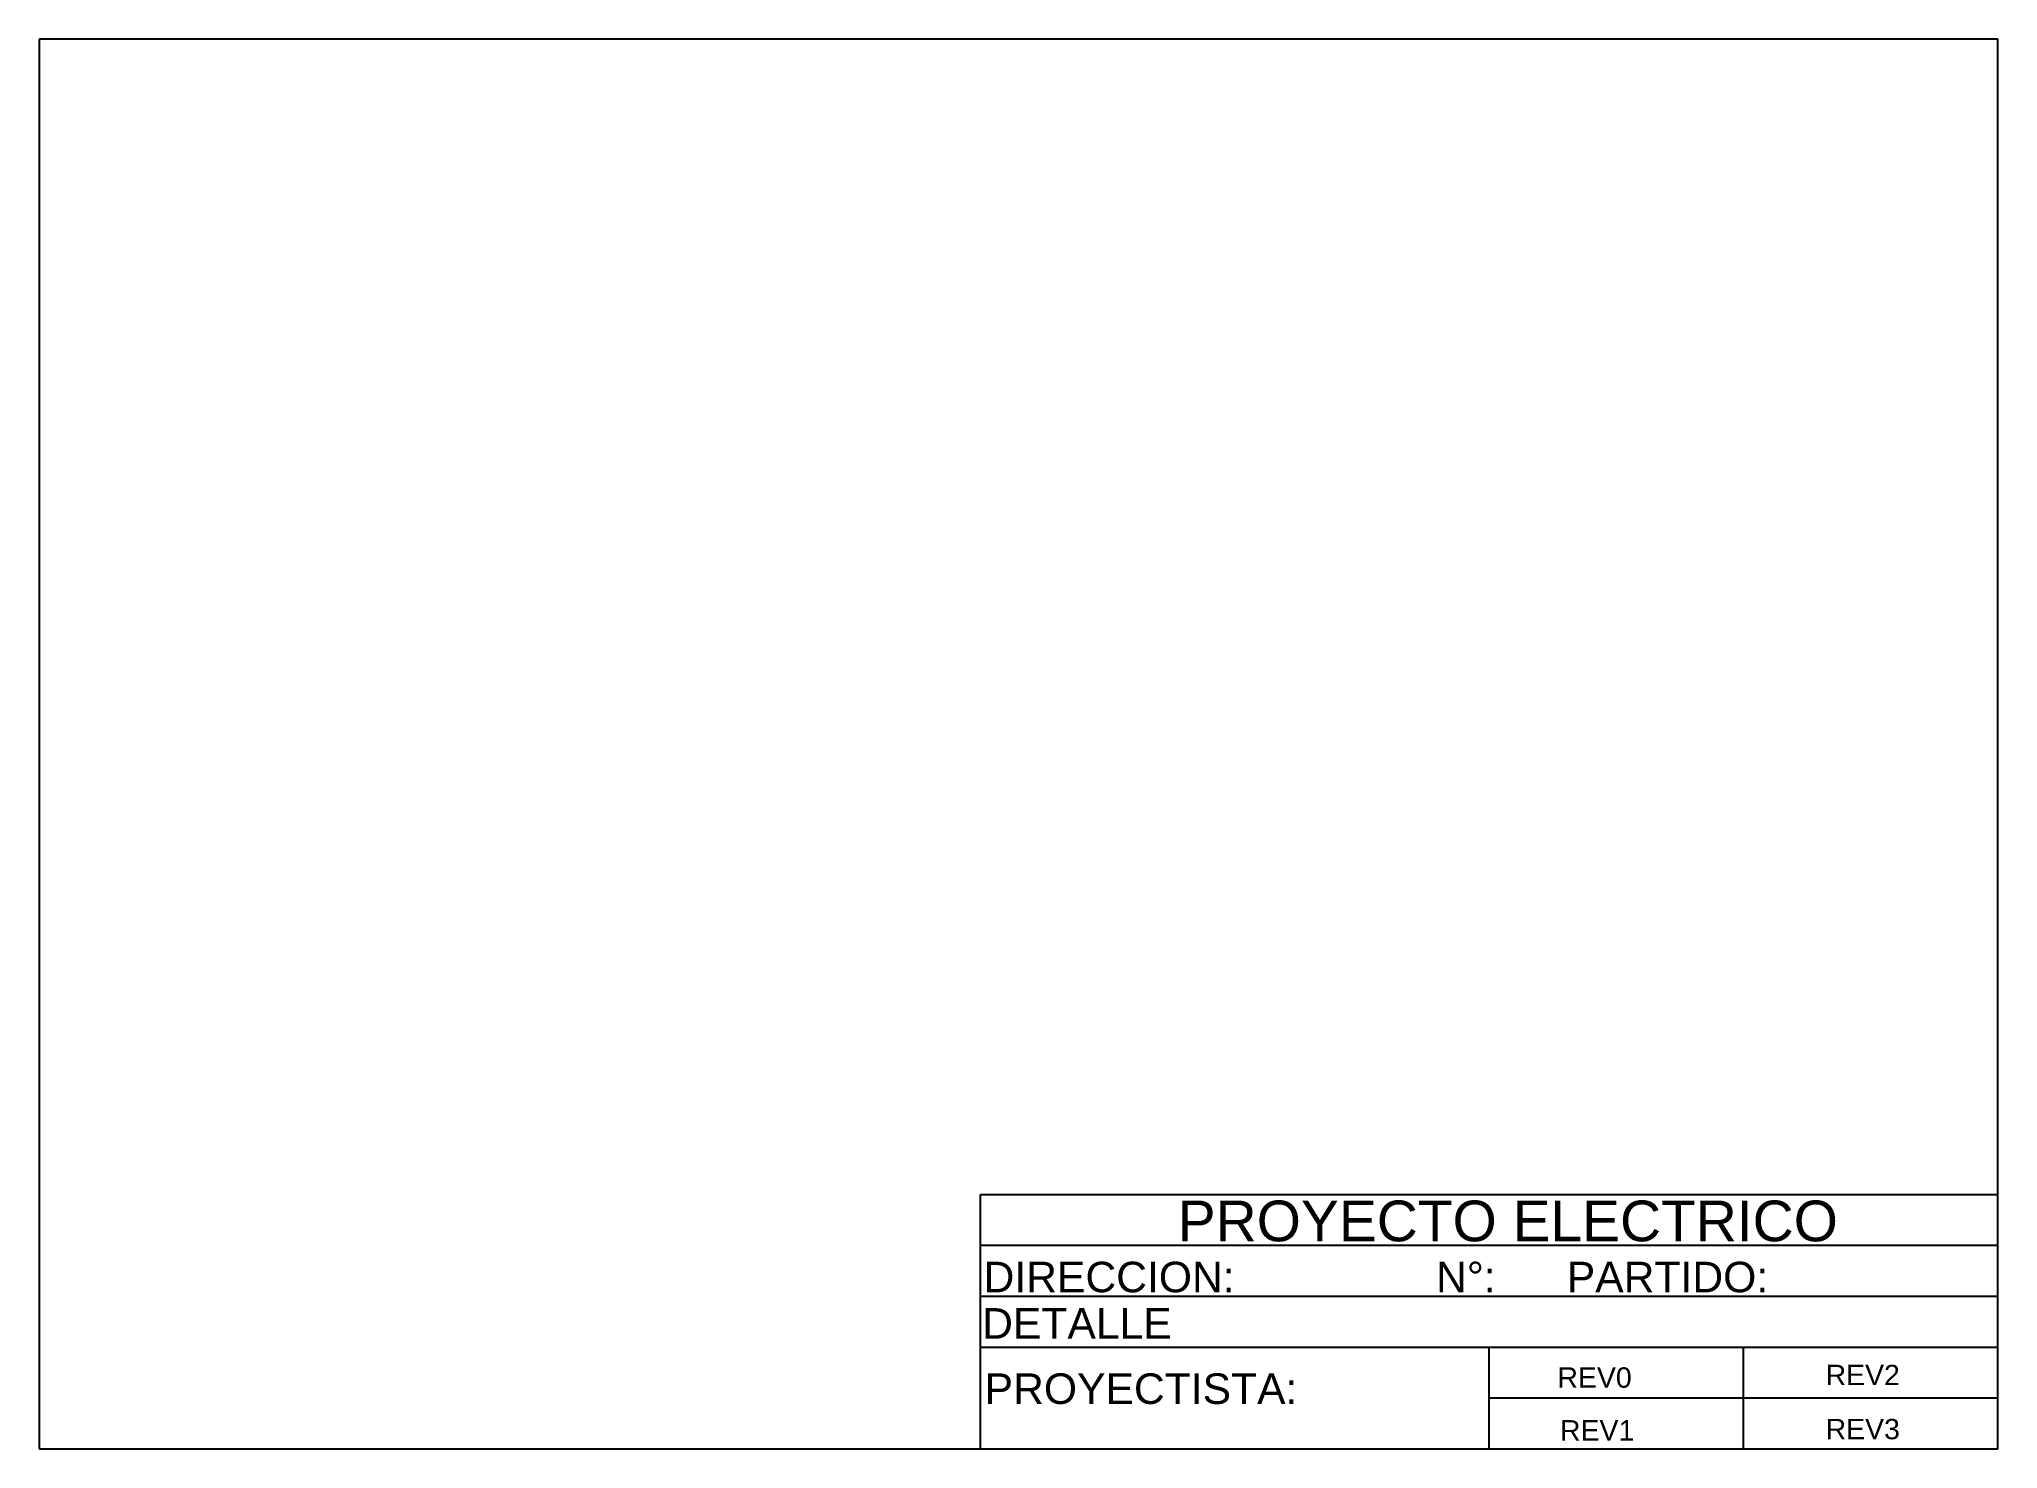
# Model space of a CAD drawing. Header units: millimetres. Extents: x 25 to 410, y 10 to 287.
import ezdxf

# ---------------------------------------------------------------- set-up
doc = ezdxf.new("R2010")
doc.units = ezdxf.units.MM
doc.styles.get("Standard").update_dxf_attribs({"font": 'arial.ttf'})

msp = doc.modelspace()

# ---------------------------------------------------------------- linework, layer by layer
for p, q in [((410, 287), (25, 287)), ((25, 287), (25, 10)), ((410, 10), (410, 287)), ((210, 60), (410, 60)), ((210, 10), (210, 60)), ((210, 50), (410, 50)), ((210, 40), (410, 40)), ((210, 30), (410, 30)), ((310, 10), (310, 30)), ((360, 10), (360, 30)), ((310, 20), (410, 20)), ((25, 10), (410, 10))]:
    msp.add_line(p, q)

# ---------------------------------------------------------------- texts
for s, height, p in [('PROYECTO ELECTRICO', 8, (248.8, 50.78)), ('DIRECCION:                 N°:      PARTIDO:', 6, (210.63, 40.76)), ('DETALLE', 6, (210.36, 31.65)), ('PROYECTISTA:', 6, (210.85, 18.82)), ('REV0', 4, (323.44, 22.01)), ('REV2', 4, (376.15, 22.51)), ('REV1', 4, (323.94, 11.63)), ('REV3', 4, (376.15, 11.88))]:
    msp.add_text(s, height=height).set_placement(p)

doc.saveas('drawing.dxf')
